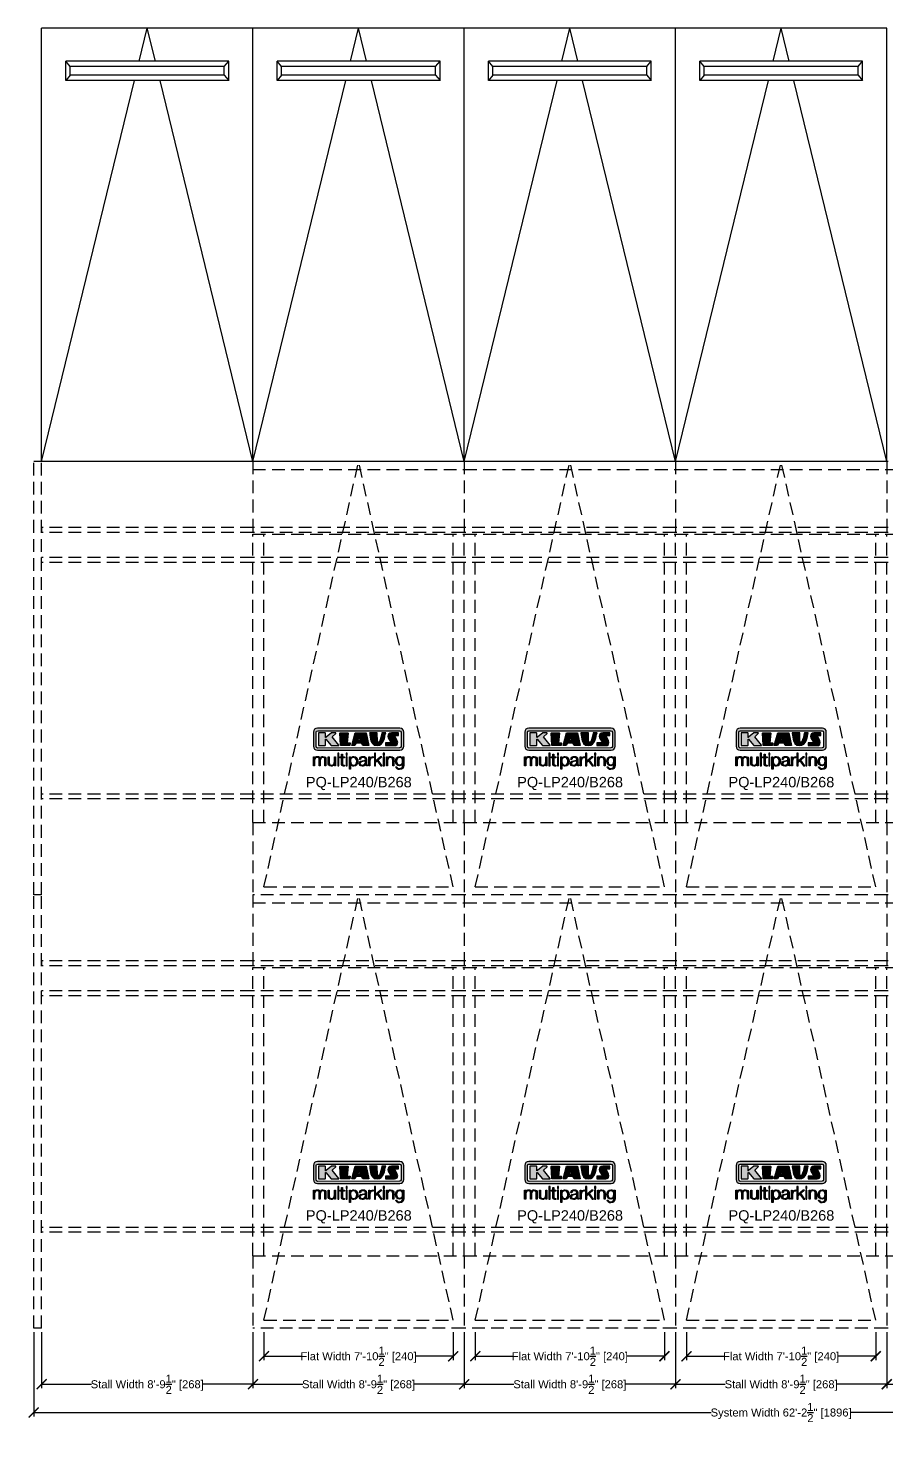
# Model space of a CAD drawing. Extents: x -210816 to 22943, y 10566 to 41486.
# Drawn here: x 16872 to 17300, y 15365 to 16069 of the extents above; entities that cross this region are included whole.
import ezdxf

# ---------------------------------------------------------------- set-up
doc = ezdxf.new("R2010")
doc.units = 0
doc.header["$MEASUREMENT"] = 0
doc.linetypes.add('DASHED', pattern=[0.2067, 0.1654, -0.0413])
doc.linetypes.add('HIDDEN', pattern=[9.525, 6.35, -3.175])
doc.layers.get('0').update_dxf_attribs({"linetype": 'CONTINUOUS'})
doc.layers.get('DEFPOINTS').update_dxf_attribs({"linetype": 'CONTINUOUS'})
for name, color, linetype in [('DIM', 6, 'CONTINUOUS'), ('KLAUS', 30, 'CONTINUOUS'), ('LOGO', 7, 'CONTINUOUS')]:
    doc.layers.add(name, color=color, linetype=linetype)
doc.styles.get("Standard").update_dxf_attribs({"font": 'arial.ttf'})
doc.dimstyles.get("Standard").update_dxf_attribs({"dimtxt": 5, "dimasz": 5, "dimexe": 2, "dimexo": 2, "dimgap": 0.09, "dimtad": 0, "dimtih": 1, "dimtoh": 1, "dimdec": 1, "dimzin": 0, "dimdsep": 46, "dimlunit": 4, "dimtxsty": 'Standard', "dimblk": 'ARCHTICK', "dimcen": -0.09, "dimadec": 0, "dimazin": 0, "dimtfac": 1, "dimtdec": 4, "dimtofl": 0, "dimtmove": 0, "dimatfit": 3, "dimldrblk": 'ARCHTICK', "dimfxl": 1, "dimtolj": 1, "dimtzin": 0, "dimarcsym": 0})

# ---------------------------------------------------------------- blocks, each defined once
blk = doc.blocks.new('KLAUS')
at = {"layer": 'LOGO'}
h = blk.add_hatch(color=8, dxfattribs=at)
h.dxf.hatch_style = 2
edge = h.paths.add_edge_path()
edge.add_spline(control_points=[(3.6, 29.1), (2.9, 29.1), (2.3, 28.5), (2.3, 27.8), (2.3, 27.8), (2.3, 16.1), (2.3, 16.1), (2.3, 15.4), (2.9, 14.8), (3.6, 14.8), (3.6, 14.8), (71.2, 14.8), (71.2, 14.8), (71.9, 14.8), (72.5, 15.4), (72.5, 16.1), (72.5, 16.1), (72.5, 27.8), (72.5, 27.8), (72.5, 28.5), (71.9, 29.1), (71.2, 29.1), (71.2, 29.1), (3.6, 29.1), (3.6, 29.1), (3.6, 29.1), (3.6, 29.1), (3.6, 29.1)], knot_values=[0, 0, 0, 0, 1, 1, 1, 2, 2, 2, 3, 3, 3, 4, 4, 4, 5, 5, 5, 6, 6, 6, 7, 7, 7, 8, 8, 8, 9, 9, 9, 9], degree=3, periodic=0)
edge = h.paths.add_edge_path()
edge.add_spline(control_points=[(3.4, 31.2), (3.4, 31.2), (71.5, 31.2), (71.5, 31.2), (73.3, 31.2), (74.7, 29.8), (74.7, 28), (74.7, 28), (74.7, 16.2), (74.7, 16.2), (74.7, 14.4), (73.3, 12.9), (71.5, 12.9), (71.5, 12.9), (3.4, 12.9), (3.4, 12.9), (1.6, 12.9), (0.1, 14.4), (0.1, 16.2), (0.1, 16.2), (0.1, 28), (0.1, 28), (0.1, 29.8), (1.6, 31.2), (3.4, 31.2), (3.4, 31.2), (3.4, 31.2), (3.4, 31.2)], knot_values=[0, 0, 0, 0, 1, 1, 1, 2, 2, 2, 3, 3, 3, 4, 4, 4, 5, 5, 5, 6, 6, 6, 7, 7, 7, 8, 8, 8, 9, 9, 9, 9], degree=3, periodic=0)
h = blk.add_hatch(color=8, dxfattribs=at)
h.dxf.hatch_style = 2
edge = h.paths.add_edge_path()
edge.add_spline(control_points=[(4.5, 27.3), (4.5, 27.3), (9.7, 27.3), (9.7, 27.3), (9.8, 27.3), (10, 27.2), (10, 27.1), (10, 27.1), (10, 23.7), (10, 23.7), (10, 23.7), (9.9, 23.6), (10, 23.6), (10.1, 23.5), (10.2, 23.6), (10.2, 23.6), (10.2, 23.6), (10.5, 23.7), (10.5, 23.7), (10.5, 23.7), (14.9, 27.3), (14.9, 27.3), (14.9, 27.3), (18.4, 27.3), (18.4, 27.3), (18.4, 27.3), (18.5, 27.3), (18.6, 27.2), (18.6, 27), (18.5, 26.9), (18.5, 26.9), (18.5, 26.9), (15.5, 24.1), (15.5, 24.1), (15.5, 24.1), (21.1, 17.1), (21.1, 17.1), (21.1, 17.1), (21.1, 16.9), (21.1, 16.9), (21.1, 16.8), (21, 16.8), (21, 16.8), (21, 16.8), (14.7, 16.8), (14.7, 16.8), (14.7, 16.8), (10.3, 22.2), (10.3, 22.2), (10.3, 22.2), (10.2, 22.2), (10.1, 22.2), (10, 22.2), (10, 22.1), (10, 22.1), (10, 22.1), (10, 17.1), (10, 17.1), (10, 16.9), (9.8, 16.8), (9.7, 16.8), (9.7, 16.8), (4.5, 16.8), (4.5, 16.8), (4.4, 16.8), (4.2, 16.9), (4.2, 17.1), (4.2, 17.1), (4.2, 27.1), (4.2, 27.1), (4.2, 27.2), (4.4, 27.3), (4.5, 27.3), (4.5, 27.3), (4.5, 27.3), (4.5, 27.3)], knot_values=[0, 0, 0, 0, 1, 1, 1, 2, 2, 2, 3, 3, 3, 4, 4, 4, 5, 5, 5, 6, 6, 6, 7, 7, 7, 8, 8, 8, 9, 9, 9, 10, 10, 10, 11, 11, 11, 12, 12, 12, 13, 13, 13, 14, 14, 14, 15, 15, 15, 16, 16, 16, 17, 17, 17, 18, 18, 18, 19, 19, 19, 20, 20, 20, 21, 21, 21, 22, 22, 22, 23, 23, 23, 24, 24, 24, 25, 25, 25, 25], degree=3, periodic=0)
h = blk.add_hatch(color=8, dxfattribs=at)
h.dxf.hatch_style = 2
h.paths.add_polyline_path([(22.4, 17.1), (22, 27.1), (22.2, 27.3), (28.5, 27.3), (28.9, 27), (28, 19.1), (30.3, 19.1), (30.4, 18.9), (30.1, 17), (29.5, 16.8), (22.6, 16.8)])
h = blk.add_hatch(color=8, dxfattribs=at)
h.paths.add_polyline_path([(36.5, 21), (38.9, 21), (37.9, 23.6)])
h.paths.add_polyline_path([(34.5, 27.3), (43.6, 27.3), (45.8, 16.9), (45.6, 16.8), (40.8, 16.8), (39.9, 18.9), (35.4, 18.9), (34.3, 16.8), (31.8, 16.8), (31.7, 17)])
h = blk.add_hatch(color=8, dxfattribs=at)
h.dxf.hatch_style = 2
edge = h.paths.add_edge_path()
edge.add_spline(control_points=[(52.7, 27.3), (52.7, 27.3), (52.9, 20.1), (52.9, 20.1), (53, 19.9), (53.2, 19.8), (53.4, 19.7), (53.9, 19.6), (54.4, 19.6), (54.6, 20), (55.2, 21.3), (56.3, 25.4), (56.6, 27.3), (56.6, 27.3), (59.8, 27.3), (59.8, 27.3), (58.8, 23.9), (58.6, 16.8), (52.6, 16.8), (48.7, 16.7), (48, 19.4), (47.3, 22.2), (46.9, 23.7), (46.5, 27.3), (46.5, 27.3), (46.5, 27.3), (52.7, 27.3), (52.7, 27.3), (52.7, 27.3), (52.7, 27.3), (52.7, 27.3)], knot_values=[0, 0, 0, 0, 1, 1, 1, 2, 2, 2, 3, 3, 3, 4, 4, 4, 5, 5, 5, 6, 6, 6, 7, 7, 7, 8, 8, 8, 9, 9, 9, 10, 10, 10, 10], degree=3, periodic=0)
h = blk.add_hatch(color=8, dxfattribs=at)
h.dxf.hatch_style = 2
edge = h.paths.add_edge_path()
edge.add_spline(control_points=[(64.5, 27.3), (64.5, 27.3), (70.3, 27.3), (70.3, 27.3), (70.3, 26.5), (70.3, 26), (70.3, 25.1), (70.3, 25.1), (67.3, 25.1), (67.3, 25.1), (67.2, 25), (67.2, 25.1), (67.2, 24.9), (67.2, 24.9), (69.7, 20.4), (69.7, 19.6), (69.7, 16.4), (67.2, 16.8), (65.9, 16.8), (65.9, 16.8), (59.6, 16.8), (59.6, 16.8), (59.6, 17.8), (59.6, 18.2), (59.6, 19.1), (59.6, 19.1), (63.8, 19.1), (63.8, 19.1), (63.8, 19.2), (63.8, 19.1), (63.8, 19.3), (63.8, 20.3), (61.6, 23.1), (61.6, 24.6), (61.6, 26.3), (62.8, 27.3), (64.5, 27.3), (64.5, 27.3), (64.5, 27.3), (64.5, 27.3)], knot_values=[0, 0, 0, 0, 1, 1, 1, 2, 2, 2, 3, 3, 3, 4, 4, 4, 5, 5, 5, 6, 6, 6, 7, 7, 7, 8, 8, 8, 9, 9, 9, 10, 10, 10, 11, 11, 11, 12, 12, 12, 13, 13, 13, 13], degree=3, periodic=0)
h = blk.add_hatch(color=30, dxfattribs=at)
h.dxf.hatch_style = 2
edge = h.paths.add_edge_path()
edge.add_spline(control_points=[(0, 0), (0, 0), (0.9, 0), (0.9, 0), (0.9, 0), (0.9, 4.2), (0.9, 4.2), (0.9, 5.8), (1.6, 7), (3.2, 7), (4.3, 7), (4.8, 6.1), (4.8, 5.1), (4.8, 5.1), (4.8, 0), (4.8, 0), (4.8, 0), (5.7, 0), (5.7, 0), (5.7, 0), (5.7, 4.3), (5.7, 4.3), (5.7, 5.7), (6.1, 7), (7.7, 7), (9, 7), (9.5, 6.3), (9.5, 5.1), (9.5, 5.1), (9.5, 0), (9.5, 0), (9.5, 0), (10.4, 0), (10.4, 0), (10.4, 0), (10.4, 5.1), (10.4, 5.1), (10.4, 6.9), (9.6, 7.8), (7.9, 7.8), (6.9, 7.8), (6, 7.3), (5.5, 6.3), (5.3, 7.3), (4.4, 7.8), (3.4, 7.8), (2.2, 7.8), (1.4, 7.2), (0.9, 6.3), (0.9, 6.3), (0.9, 6.3), (0.9, 6.3), (0.9, 6.3), (0.9, 7.6), (0.9, 7.6), (0.9, 7.6), (0, 7.6), (0, 7.6), (0, 7.6), (0, 0), (0, 0), (0, 0), (0, 0), (0, 0)], knot_values=[0, 0, 0, 0, 1, 1, 1, 2, 2, 2, 3, 3, 3, 4, 4, 4, 5, 5, 5, 6, 6, 6, 7, 7, 7, 8, 8, 8, 9, 9, 9, 10, 10, 10, 11, 11, 11, 12, 12, 12, 13, 13, 13, 14, 14, 14, 15, 15, 15, 16, 16, 16, 17, 17, 17, 18, 18, 18, 19, 19, 19, 20, 20, 20, 21, 21, 21, 21], degree=3, periodic=0)
h = blk.add_hatch(color=30, dxfattribs=at)
h.dxf.hatch_style = 2
edge = h.paths.add_edge_path()
edge.add_spline(control_points=[(18.3, 7.6), (18.3, 7.6), (17.4, 7.6), (17.4, 7.6), (17.4, 7.6), (17.4, 3.6), (17.4, 3.6), (17.4, 2), (16.7, 0.6), (15.1, 0.6), (13.7, 0.6), (13.1, 1.3), (13.1, 2.6), (13.1, 2.6), (13.1, 7.6), (13.1, 7.6), (13.1, 7.6), (12.2, 7.6), (12.2, 7.6), (12.2, 7.6), (12.2, 2.6), (12.2, 2.6), (12.2, 0.9), (12.9, -0.2), (14.8, -0.2), (16, -0.2), (17, 0.4), (17.4, 1.4), (17.4, 1.4), (17.5, 1.4), (17.5, 1.4), (17.5, 1.4), (17.5, 0), (17.5, 0), (17.5, 0), (18.3, 0), (18.3, 0), (18.3, 0), (18.3, 7.6), (18.3, 7.6), (18.3, 7.6), (18.3, 7.6), (18.3, 7.6)], knot_values=[0, 0, 0, 0, 1, 1, 1, 2, 2, 2, 3, 3, 3, 4, 4, 4, 5, 5, 5, 6, 6, 6, 7, 7, 7, 8, 8, 8, 9, 9, 9, 10, 10, 10, 11, 11, 11, 12, 12, 12, 13, 13, 13, 14, 14, 14, 14], degree=3, periodic=0)
h = blk.add_hatch(color=30, dxfattribs=at)
h.dxf.hatch_style = 2
h.paths.add_polyline_path([(20.1, 0), (21, 0), (21, 10.5), (20.1, 10.5)])
h = blk.add_hatch(color=30, dxfattribs=at)
h.dxf.hatch_style = 2
edge = h.paths.add_edge_path()
edge.add_spline(control_points=[(24.2, 9.8), (24.2, 9.8), (23.3, 9.8), (23.3, 9.8), (23.3, 9.8), (23.3, 7.6), (23.3, 7.6), (23.3, 7.6), (22, 7.6), (22, 7.6), (22, 7.6), (22, 6.8), (22, 6.8), (22, 6.8), (23.3, 6.8), (23.3, 6.8), (23.3, 6.8), (23.3, 1.6), (23.3, 1.6), (23.3, 0.3), (23.7, -0.1), (24.9, -0.1), (25.2, -0.1), (25.5, -0.1), (25.8, -0.1), (25.8, -0.1), (25.8, 0.7), (25.8, 0.7), (25.5, 0.7), (25.2, 0.7), (25, 0.7), (24.3, 0.7), (24.2, 1.1), (24.2, 1.7), (24.2, 1.7), (24.2, 6.8), (24.2, 6.8), (24.2, 6.8), (25.8, 6.8), (25.8, 6.8), (25.8, 6.8), (25.8, 7.6), (25.8, 7.6), (25.8, 7.6), (24.2, 7.6), (24.2, 7.6), (24.2, 7.6), (24.2, 9.8), (24.2, 9.8), (24.2, 9.8), (24.2, 9.8), (24.2, 9.8)], knot_values=[0, 0, 0, 0, 1, 1, 1, 2, 2, 2, 3, 3, 3, 4, 4, 4, 5, 5, 5, 6, 6, 6, 7, 7, 7, 8, 8, 8, 9, 9, 9, 10, 10, 10, 11, 11, 11, 12, 12, 12, 13, 13, 13, 14, 14, 14, 15, 15, 15, 16, 16, 16, 17, 17, 17, 17], degree=3, periodic=0)
h = blk.add_hatch(color=30, dxfattribs=at)
h.paths.add_polyline_path([(27.1, 0), (28, 0), (28, 7.6), (27.1, 7.6)])
h.paths.add_polyline_path([(27.1, 9), (28, 9), (28, 10.5), (27.1, 10.5)])
h = blk.add_hatch(color=30, dxfattribs=at)
edge = h.paths.add_edge_path()
edge.add_spline(control_points=[(35.8, 3.8), (35.8, 2.2), (35.1, 0.6), (33.4, 0.6), (31.4, 0.6), (30.7, 2.2), (30.7, 3.8), (30.7, 5.5), (31.3, 7), (33.4, 7), (35.1, 7), (35.8, 5.3), (35.8, 3.8), (35.8, 3.8), (35.8, 3.8), (35.8, 3.8)], knot_values=[0, 0, 0, 0, 1, 1, 1, 2, 2, 2, 3, 3, 3, 4, 4, 4, 5, 5, 5, 5], degree=3, periodic=0)
edge = h.paths.add_edge_path()
edge.add_spline(control_points=[(29.8, -2.8), (29.8, -2.8), (30.7, -2.8), (30.7, -2.8), (30.7, -2.8), (30.7, 1.4), (30.7, 1.4), (30.7, 1.4), (30.7, 1.4), (30.7, 1.4), (31.1, 0.4), (32.2, -0.2), (33.4, -0.2), (35.7, -0.2), (36.8, 1.6), (36.8, 3.8), (36.8, 5.9), (35.7, 7.8), (33.4, 7.8), (32.2, 7.8), (31.1, 7.1), (30.7, 6.1), (30.7, 6.1), (30.6, 6.1), (30.6, 6.1), (30.6, 6.1), (30.6, 7.6), (30.6, 7.6), (30.6, 7.6), (29.8, 7.6), (29.8, 7.6), (29.8, 7.6), (29.8, -2.8), (29.8, -2.8), (29.8, -2.8), (29.8, -2.8), (29.8, -2.8)], knot_values=[0, 0, 0, 0, 1, 1, 1, 2, 2, 2, 3, 3, 3, 4, 4, 4, 5, 5, 5, 6, 6, 6, 7, 7, 7, 8, 8, 8, 9, 9, 9, 10, 10, 10, 11, 11, 11, 12, 12, 12, 12], degree=3, periodic=0)
h = blk.add_hatch(color=30, dxfattribs=at)
edge = h.paths.add_edge_path()
edge.add_spline(control_points=[(43, 2.9), (43, 1.4), (41.8, 0.6), (40.4, 0.6), (39.5, 0.6), (38.7, 1.1), (38.7, 2), (38.7, 3.5), (40.7, 3.5), (42.2, 3.8), (42.5, 3.8), (42.9, 3.9), (43, 4.1), (43, 4.1), (43, 4.1), (43, 4.1), (43, 4.1), (43, 2.9), (43, 2.9), (43, 2.9), (43, 2.9), (43, 2.9)], knot_values=[0, 0, 0, 0, 1, 1, 1, 2, 2, 2, 3, 3, 3, 4, 4, 4, 5, 5, 5, 6, 6, 6, 7, 7, 7, 7], degree=3, periodic=0)
edge = h.paths.add_edge_path()
edge.add_spline(control_points=[(39, 5.2), (39.1, 6.5), (39.9, 7), (41.1, 7), (42.1, 7), (43, 6.7), (43, 5.4), (43, 4.6), (42.6, 4.5), (41.8, 4.4), (39.9, 4.2), (37.8, 4.1), (37.8, 2), (37.8, 0.5), (38.9, -0.2), (40.3, -0.2), (41.8, -0.2), (42.4, 0.3), (43.1, 1.3), (43.1, 1.3), (43.1, 1.3), (43.1, 1.3), (43.1, 0.5), (43.2, 0), (44.2, 0), (44.4, 0), (44.6, 0), (44.8, 0.1), (44.8, 0.1), (44.8, 0.8), (44.8, 0.8), (44.7, 0.8), (44.6, 0.8), (44.5, 0.8), (44.1, 0.8), (44, 1), (44, 1.3), (44, 1.3), (44, 5.3), (44, 5.3), (44, 7.4), (42.5, 7.8), (41.2, 7.8), (39.4, 7.8), (38.2, 7), (38.1, 5.2), (38.1, 5.2), (39, 5.2), (39, 5.2), (39, 5.2), (39, 5.2), (39, 5.2)], knot_values=[0, 0, 0, 0, 1, 1, 1, 2, 2, 2, 3, 3, 3, 4, 4, 4, 5, 5, 5, 6, 6, 6, 7, 7, 7, 8, 8, 8, 9, 9, 9, 10, 10, 10, 11, 11, 11, 12, 12, 12, 13, 13, 13, 14, 14, 14, 15, 15, 15, 16, 16, 16, 17, 17, 17, 17], degree=3, periodic=0)
h = blk.add_hatch(color=30, dxfattribs=at)
h.dxf.hatch_style = 2
edge = h.paths.add_edge_path()
edge.add_spline(control_points=[(45.8, 0), (45.8, 0), (46.7, 0), (46.7, 0), (46.7, 0), (46.7, 4), (46.7, 4), (46.7, 5.6), (47.9, 6.8), (49.5, 6.7), (49.5, 6.7), (49.5, 7.7), (49.5, 7.7), (48.2, 7.7), (47.1, 7), (46.7, 5.8), (46.7, 5.8), (46.6, 5.8), (46.6, 5.8), (46.6, 5.8), (46.6, 7.6), (46.6, 7.6), (46.6, 7.6), (45.8, 7.6), (45.8, 7.6), (45.8, 7.6), (45.8, 0), (45.8, 0), (45.8, 0), (45.8, 0), (45.8, 0)], knot_values=[0, 0, 0, 0, 1, 1, 1, 2, 2, 2, 3, 3, 3, 4, 4, 4, 5, 5, 5, 6, 6, 6, 7, 7, 7, 8, 8, 8, 9, 9, 9, 10, 10, 10, 10], degree=3, periodic=0)
h = blk.add_hatch(color=30, dxfattribs=at)
h.dxf.hatch_style = 2
h.paths.add_polyline_path([(50.4, 0), (51.3, 0), (51.3, 2.9), (52.8, 4.1), (55.8, 0), (57, 0), (53.5, 4.8), (56.7, 7.6), (55.5, 7.6), (51.3, 3.9), (51.3, 10.5), (50.4, 10.5)])
h = blk.add_hatch(color=30, dxfattribs=at)
h.paths.add_polyline_path([(57.7, 0), (58.7, 0), (58.7, 7.6), (57.7, 7.6)])
h.paths.add_polyline_path([(57.7, 9), (58.7, 9), (58.7, 10.5), (57.7, 10.5)])
h = blk.add_hatch(color=30, dxfattribs=at)
h.dxf.hatch_style = 2
edge = h.paths.add_edge_path()
edge.add_spline(control_points=[(60.4, 0), (60.4, 0), (61.3, 0), (61.3, 0), (61.3, 0), (61.3, 4.4), (61.3, 4.4), (61.4, 5.9), (62.2, 7), (63.7, 7), (65.2, 7), (65.6, 6), (65.6, 4.7), (65.6, 4.7), (65.6, 0), (65.6, 0), (65.6, 0), (66.5, 0), (66.5, 0), (66.5, 0), (66.5, 4.9), (66.5, 4.9), (66.5, 6.7), (65.9, 7.8), (63.8, 7.8), (62.7, 7.8), (61.7, 7.2), (61.4, 6.3), (61.4, 6.3), (61.3, 6.3), (61.3, 6.3), (61.3, 6.3), (61.3, 7.6), (61.3, 7.6), (61.3, 7.6), (60.4, 7.6), (60.4, 7.6), (60.4, 7.6), (60.4, 0), (60.4, 0), (60.4, 0), (60.4, 0), (60.4, 0)], knot_values=[0, 0, 0, 0, 1, 1, 1, 2, 2, 2, 3, 3, 3, 4, 4, 4, 5, 5, 5, 6, 6, 6, 7, 7, 7, 8, 8, 8, 9, 9, 9, 10, 10, 10, 11, 11, 11, 12, 12, 12, 13, 13, 13, 14, 14, 14, 14], degree=3, periodic=0)
h = blk.add_hatch(color=30, dxfattribs=at)
edge = h.paths.add_edge_path()
edge.add_spline(control_points=[(71.3, 0.9), (69.6, 0.9), (68.8, 2.3), (68.8, 3.9), (68.8, 5.4), (69.6, 7), (71.3, 7), (73.1, 7), (73.7, 5.3), (73.7, 3.9), (73.7, 2.3), (72.9, 0.9), (71.3, 0.9), (71.3, 0.9), (71.3, 0.9), (71.3, 0.9)], knot_values=[0, 0, 0, 0, 1, 1, 1, 2, 2, 2, 3, 3, 3, 4, 4, 4, 5, 5, 5, 5], degree=3, periodic=0)
edge = h.paths.add_edge_path()
edge.add_spline(control_points=[(74.7, 7.6), (74.7, 7.6), (73.7, 7.6), (73.7, 7.6), (73.7, 7.6), (73.7, 6.3), (73.7, 6.3), (73.7, 6.3), (73.7, 6.3), (73.7, 6.3), (73.4, 7.1), (72.4, 7.8), (71.3, 7.8), (69.1, 7.8), (67.9, 6), (67.9, 4), (67.9, 1.8), (68.9, 0.1), (71.3, 0.1), (72.4, 0.1), (73.3, 0.7), (73.7, 1.6), (73.7, 1.6), (73.7, 1.6), (73.7, 1.6), (73.7, 1.6), (73.7, 0.6), (73.7, 0.6), (73.7, -1.2), (73, -2.2), (71.3, -2.2), (70.3, -2.2), (69.3, -1.8), (69.1, -0.7), (69.1, -0.7), (68.2, -0.7), (68.2, -0.7), (68.3, -2.3), (69.8, -3), (71.3, -3), (73.8, -3), (74.7, -1.6), (74.7, 0.6), (74.7, 0.6), (74.7, 7.6), (74.7, 7.6), (74.7, 7.6), (74.7, 7.6), (74.7, 7.6)], knot_values=[0, 0, 0, 0, 1, 1, 1, 2, 2, 2, 3, 3, 3, 4, 4, 4, 5, 5, 5, 6, 6, 6, 7, 7, 7, 8, 8, 8, 9, 9, 9, 10, 10, 10, 11, 11, 11, 12, 12, 12, 13, 13, 13, 14, 14, 14, 15, 15, 15, 16, 16, 16, 16], degree=3, periodic=0)
for points in [[(22.4, 17.1), (22, 27.1), (22.2, 27.3), (28.5, 27.3), (28.9, 27), (28, 19.1), (30.3, 19.1), (30.4, 18.9), (30.1, 17), (29.5, 16.8), (22.6, 16.8), (22.4, 17.1), (22.4, 17.1)], [(34.5, 27.3), (43.6, 27.3), (45.8, 16.9), (45.6, 16.8), (40.8, 16.8), (39.9, 18.9), (35.4, 18.9), (34.3, 16.8), (31.8, 16.8), (31.7, 17), (34.5, 27.3), (34.5, 27.3)], [(36.5, 21), (38.9, 21), (37.9, 23.6), (36.5, 21), (36.5, 21)], [(20.1, 0), (21, 0), (21, 10.5), (20.1, 10.5), (20.1, 0), (20.1, 0)], [(27.1, 9), (28, 9), (28, 10.5), (27.1, 10.5), (27.1, 9), (27.1, 9)], [(27.1, 0), (28, 0), (28, 7.6), (27.1, 7.6), (27.1, 0), (27.1, 0)], [(50.4, 0), (51.3, 0), (51.3, 2.9), (52.8, 4.1), (55.8, 0), (57, 0), (53.5, 4.8), (56.7, 7.6), (55.5, 7.6), (51.3, 3.9), (51.3, 10.5), (50.4, 10.5), (50.4, 0), (50.4, 0)], [(57.7, 9), (58.7, 9), (58.7, 10.5), (57.7, 10.5), (57.7, 9), (57.7, 9)], [(57.7, 0), (58.7, 0), (58.7, 7.6), (57.7, 7.6), (57.7, 0), (57.7, 0)]]:
    blk.add_lwpolyline(points, dxfattribs=at)
for points, knots in [([(3.4, 31.2), (3.4, 31.2), (71.5, 31.2), (71.5, 31.2), (73.3, 31.2), (74.7, 29.8), (74.7, 28), (74.7, 28), (74.7, 16.2), (74.7, 16.2), (74.7, 14.4), (73.3, 12.9), (71.5, 12.9), (71.5, 12.9), (3.4, 12.9), (3.4, 12.9), (1.6, 12.9), (0.1, 14.4), (0.1, 16.2), (0.1, 16.2), (0.1, 28), (0.1, 28), (0.1, 29.8), (1.6, 31.2), (3.4, 31.2), (3.4, 31.2), (3.4, 31.2), (3.4, 31.2)], [0, 0, 0, 0, 1, 1, 1, 2, 2, 2, 3, 3, 3, 4, 4, 4, 5, 5, 5, 6, 6, 6, 7, 7, 7, 8, 8, 8, 9, 9, 9, 9]), ([(3.6, 29.1), (2.9, 29.1), (2.3, 28.5), (2.3, 27.8), (2.3, 27.8), (2.3, 16.1), (2.3, 16.1), (2.3, 15.4), (2.9, 14.8), (3.6, 14.8), (3.6, 14.8), (71.2, 14.8), (71.2, 14.8), (71.9, 14.8), (72.5, 15.4), (72.5, 16.1), (72.5, 16.1), (72.5, 27.8), (72.5, 27.8), (72.5, 28.5), (71.9, 29.1), (71.2, 29.1), (71.2, 29.1), (3.6, 29.1), (3.6, 29.1), (3.6, 29.1), (3.6, 29.1), (3.6, 29.1)], [0, 0, 0, 0, 1, 1, 1, 2, 2, 2, 3, 3, 3, 4, 4, 4, 5, 5, 5, 6, 6, 6, 7, 7, 7, 8, 8, 8, 9, 9, 9, 9]), ([(4.5, 27.3), (4.5, 27.3), (9.7, 27.3), (9.7, 27.3), (9.8, 27.3), (10, 27.2), (10, 27.1), (10, 27.1), (10, 23.7), (10, 23.7), (10, 23.7), (9.9, 23.6), (10, 23.6), (10.1, 23.5), (10.2, 23.6), (10.2, 23.6), (10.2, 23.6), (10.5, 23.7), (10.5, 23.7), (10.5, 23.7), (14.9, 27.3), (14.9, 27.3), (14.9, 27.3), (18.4, 27.3), (18.4, 27.3), (18.4, 27.3), (18.5, 27.3), (18.6, 27.2), (18.6, 27), (18.5, 26.9), (18.5, 26.9), (18.5, 26.9), (15.5, 24.1), (15.5, 24.1), (15.5, 24.1), (21.1, 17.1), (21.1, 17.1), (21.1, 17.1), (21.1, 16.9), (21.1, 16.9), (21.1, 16.8), (21, 16.8), (21, 16.8), (21, 16.8), (14.7, 16.8), (14.7, 16.8), (14.7, 16.8), (10.3, 22.2), (10.3, 22.2), (10.3, 22.2), (10.2, 22.2), (10.1, 22.2), (10, 22.2), (10, 22.1), (10, 22.1), (10, 22.1), (10, 17.1), (10, 17.1), (10, 16.9), (9.8, 16.8), (9.7, 16.8), (9.7, 16.8), (4.5, 16.8), (4.5, 16.8), (4.4, 16.8), (4.2, 16.9), (4.2, 17.1), (4.2, 17.1), (4.2, 27.1), (4.2, 27.1), (4.2, 27.2), (4.4, 27.3), (4.5, 27.3), (4.5, 27.3), (4.5, 27.3), (4.5, 27.3)], [0, 0, 0, 0, 1, 1, 1, 2, 2, 2, 3, 3, 3, 4, 4, 4, 5, 5, 5, 6, 6, 6, 7, 7, 7, 8, 8, 8, 9, 9, 9, 10, 10, 10, 11, 11, 11, 12, 12, 12, 13, 13, 13, 14, 14, 14, 15, 15, 15, 16, 16, 16, 17, 17, 17, 18, 18, 18, 19, 19, 19, 20, 20, 20, 21, 21, 21, 22, 22, 22, 23, 23, 23, 24, 24, 24, 25, 25, 25, 25]), ([(52.7, 27.3), (52.7, 27.3), (52.9, 20.1), (52.9, 20.1), (53, 19.9), (53.2, 19.8), (53.4, 19.7), (53.9, 19.6), (54.4, 19.6), (54.6, 20), (55.2, 21.3), (56.3, 25.4), (56.6, 27.3), (56.6, 27.3), (59.8, 27.3), (59.8, 27.3), (58.8, 23.9), (58.6, 16.8), (52.6, 16.8), (48.7, 16.7), (48, 19.4), (47.3, 22.2), (46.9, 23.7), (46.5, 27.3), (46.5, 27.3), (46.5, 27.3), (52.7, 27.3), (52.7, 27.3), (52.7, 27.3), (52.7, 27.3), (52.7, 27.3)], [0, 0, 0, 0, 1, 1, 1, 2, 2, 2, 3, 3, 3, 4, 4, 4, 5, 5, 5, 6, 6, 6, 7, 7, 7, 8, 8, 8, 9, 9, 9, 10, 10, 10, 10]), ([(64.5, 27.3), (64.5, 27.3), (70.3, 27.3), (70.3, 27.3), (70.3, 26.5), (70.3, 26), (70.3, 25.1), (70.3, 25.1), (67.3, 25.1), (67.3, 25.1), (67.2, 25), (67.2, 25.1), (67.2, 24.9), (67.2, 24.9), (69.7, 20.4), (69.7, 19.6), (69.7, 16.4), (67.2, 16.8), (65.9, 16.8), (65.9, 16.8), (59.6, 16.8), (59.6, 16.8), (59.6, 17.8), (59.6, 18.2), (59.6, 19.1), (59.6, 19.1), (63.8, 19.1), (63.8, 19.1), (63.8, 19.2), (63.8, 19.1), (63.8, 19.3), (63.8, 20.3), (61.6, 23.1), (61.6, 24.6), (61.6, 26.3), (62.8, 27.3), (64.5, 27.3), (64.5, 27.3), (64.5, 27.3), (64.5, 27.3)], [0, 0, 0, 0, 1, 1, 1, 2, 2, 2, 3, 3, 3, 4, 4, 4, 5, 5, 5, 6, 6, 6, 7, 7, 7, 8, 8, 8, 9, 9, 9, 10, 10, 10, 11, 11, 11, 12, 12, 12, 13, 13, 13, 13]), ([(0, 0), (0, 0), (0.9, 0), (0.9, 0), (0.9, 0), (0.9, 4.2), (0.9, 4.2), (0.9, 5.8), (1.6, 7), (3.2, 7), (4.3, 7), (4.8, 6.1), (4.8, 5.1), (4.8, 5.1), (4.8, 0), (4.8, 0), (4.8, 0), (5.7, 0), (5.7, 0), (5.7, 0), (5.7, 4.3), (5.7, 4.3), (5.7, 5.7), (6.1, 7), (7.7, 7), (9, 7), (9.5, 6.3), (9.5, 5.1), (9.5, 5.1), (9.5, 0), (9.5, 0), (9.5, 0), (10.4, 0), (10.4, 0), (10.4, 0), (10.4, 5.1), (10.4, 5.1), (10.4, 6.9), (9.6, 7.8), (7.9, 7.8), (6.9, 7.8), (6, 7.3), (5.5, 6.3), (5.3, 7.3), (4.4, 7.8), (3.4, 7.8), (2.2, 7.8), (1.4, 7.2), (0.9, 6.3), (0.9, 6.3), (0.9, 6.3), (0.9, 6.3), (0.9, 6.3), (0.9, 7.6), (0.9, 7.6), (0.9, 7.6), (0, 7.6), (0, 7.6), (0, 7.6), (0, 0), (0, 0), (0, 0), (0, 0), (0, 0)], [0, 0, 0, 0, 1, 1, 1, 2, 2, 2, 3, 3, 3, 4, 4, 4, 5, 5, 5, 6, 6, 6, 7, 7, 7, 8, 8, 8, 9, 9, 9, 10, 10, 10, 11, 11, 11, 12, 12, 12, 13, 13, 13, 14, 14, 14, 15, 15, 15, 16, 16, 16, 17, 17, 17, 18, 18, 18, 19, 19, 19, 20, 20, 20, 21, 21, 21, 21]), ([(18.3, 7.6), (18.3, 7.6), (17.4, 7.6), (17.4, 7.6), (17.4, 7.6), (17.4, 3.6), (17.4, 3.6), (17.4, 2), (16.7, 0.6), (15.1, 0.6), (13.7, 0.6), (13.1, 1.3), (13.1, 2.6), (13.1, 2.6), (13.1, 7.6), (13.1, 7.6), (13.1, 7.6), (12.2, 7.6), (12.2, 7.6), (12.2, 7.6), (12.2, 2.6), (12.2, 2.6), (12.2, 0.9), (12.9, -0.2), (14.8, -0.2), (16, -0.2), (17, 0.4), (17.4, 1.4), (17.4, 1.4), (17.5, 1.4), (17.5, 1.4), (17.5, 1.4), (17.5, 0), (17.5, 0), (17.5, 0), (18.3, 0), (18.3, 0), (18.3, 0), (18.3, 7.6), (18.3, 7.6), (18.3, 7.6), (18.3, 7.6), (18.3, 7.6)], [0, 0, 0, 0, 1, 1, 1, 2, 2, 2, 3, 3, 3, 4, 4, 4, 5, 5, 5, 6, 6, 6, 7, 7, 7, 8, 8, 8, 9, 9, 9, 10, 10, 10, 11, 11, 11, 12, 12, 12, 13, 13, 13, 14, 14, 14, 14]), ([(24.2, 9.8), (24.2, 9.8), (23.3, 9.8), (23.3, 9.8), (23.3, 9.8), (23.3, 7.6), (23.3, 7.6), (23.3, 7.6), (22, 7.6), (22, 7.6), (22, 7.6), (22, 6.8), (22, 6.8), (22, 6.8), (23.3, 6.8), (23.3, 6.8), (23.3, 6.8), (23.3, 1.6), (23.3, 1.6), (23.3, 0.3), (23.7, -0.1), (24.9, -0.1), (25.2, -0.1), (25.5, -0.1), (25.8, -0.1), (25.8, -0.1), (25.8, 0.7), (25.8, 0.7), (25.5, 0.7), (25.2, 0.7), (25, 0.7), (24.3, 0.7), (24.2, 1.1), (24.2, 1.7), (24.2, 1.7), (24.2, 6.8), (24.2, 6.8), (24.2, 6.8), (25.8, 6.8), (25.8, 6.8), (25.8, 6.8), (25.8, 7.6), (25.8, 7.6), (25.8, 7.6), (24.2, 7.6), (24.2, 7.6), (24.2, 7.6), (24.2, 9.8), (24.2, 9.8), (24.2, 9.8), (24.2, 9.8), (24.2, 9.8)], [0, 0, 0, 0, 1, 1, 1, 2, 2, 2, 3, 3, 3, 4, 4, 4, 5, 5, 5, 6, 6, 6, 7, 7, 7, 8, 8, 8, 9, 9, 9, 10, 10, 10, 11, 11, 11, 12, 12, 12, 13, 13, 13, 14, 14, 14, 15, 15, 15, 16, 16, 16, 17, 17, 17, 17]), ([(29.8, -2.8), (29.8, -2.8), (30.7, -2.8), (30.7, -2.8), (30.7, -2.8), (30.7, 1.4), (30.7, 1.4), (30.7, 1.4), (30.7, 1.4), (30.7, 1.4), (31.1, 0.4), (32.2, -0.2), (33.4, -0.2), (35.7, -0.2), (36.8, 1.6), (36.8, 3.8), (36.8, 5.9), (35.7, 7.8), (33.4, 7.8), (32.2, 7.8), (31.1, 7.1), (30.7, 6.1), (30.7, 6.1), (30.6, 6.1), (30.6, 6.1), (30.6, 6.1), (30.6, 7.6), (30.6, 7.6), (30.6, 7.6), (29.8, 7.6), (29.8, 7.6), (29.8, 7.6), (29.8, -2.8), (29.8, -2.8), (29.8, -2.8), (29.8, -2.8), (29.8, -2.8)], [0, 0, 0, 0, 1, 1, 1, 2, 2, 2, 3, 3, 3, 4, 4, 4, 5, 5, 5, 6, 6, 6, 7, 7, 7, 8, 8, 8, 9, 9, 9, 10, 10, 10, 11, 11, 11, 12, 12, 12, 12]), ([(35.8, 3.8), (35.8, 2.2), (35.1, 0.6), (33.4, 0.6), (31.4, 0.6), (30.7, 2.2), (30.7, 3.8), (30.7, 5.5), (31.3, 7), (33.4, 7), (35.1, 7), (35.8, 5.3), (35.8, 3.8), (35.8, 3.8), (35.8, 3.8), (35.8, 3.8)], [0, 0, 0, 0, 1, 1, 1, 2, 2, 2, 3, 3, 3, 4, 4, 4, 5, 5, 5, 5]), ([(39, 5.2), (39.1, 6.5), (39.9, 7), (41.1, 7), (42.1, 7), (43, 6.7), (43, 5.4), (43, 4.6), (42.6, 4.5), (41.8, 4.4), (39.9, 4.2), (37.8, 4.1), (37.8, 2), (37.8, 0.5), (38.9, -0.2), (40.3, -0.2), (41.8, -0.2), (42.4, 0.3), (43.1, 1.3), (43.1, 1.3), (43.1, 1.3), (43.1, 1.3), (43.1, 0.5), (43.2, 0), (44.2, 0), (44.4, 0), (44.6, 0), (44.8, 0.1), (44.8, 0.1), (44.8, 0.8), (44.8, 0.8), (44.7, 0.8), (44.6, 0.8), (44.5, 0.8), (44.1, 0.8), (44, 1), (44, 1.3), (44, 1.3), (44, 5.3), (44, 5.3), (44, 7.4), (42.5, 7.8), (41.2, 7.8), (39.4, 7.8), (38.2, 7), (38.1, 5.2), (38.1, 5.2), (39, 5.2), (39, 5.2), (39, 5.2), (39, 5.2), (39, 5.2)], [0, 0, 0, 0, 1, 1, 1, 2, 2, 2, 3, 3, 3, 4, 4, 4, 5, 5, 5, 6, 6, 6, 7, 7, 7, 8, 8, 8, 9, 9, 9, 10, 10, 10, 11, 11, 11, 12, 12, 12, 13, 13, 13, 14, 14, 14, 15, 15, 15, 16, 16, 16, 17, 17, 17, 17]), ([(43, 2.9), (43, 1.4), (41.8, 0.6), (40.4, 0.6), (39.5, 0.6), (38.7, 1.1), (38.7, 2), (38.7, 3.5), (40.7, 3.5), (42.2, 3.8), (42.5, 3.8), (42.9, 3.9), (43, 4.1), (43, 4.1), (43, 4.1), (43, 4.1), (43, 4.1), (43, 2.9), (43, 2.9), (43, 2.9), (43, 2.9), (43, 2.9)], [0, 0, 0, 0, 1, 1, 1, 2, 2, 2, 3, 3, 3, 4, 4, 4, 5, 5, 5, 6, 6, 6, 7, 7, 7, 7]), ([(45.8, 0), (45.8, 0), (46.7, 0), (46.7, 0), (46.7, 0), (46.7, 4), (46.7, 4), (46.7, 5.6), (47.9, 6.8), (49.5, 6.7), (49.5, 6.7), (49.5, 7.7), (49.5, 7.7), (48.2, 7.7), (47.1, 7), (46.7, 5.8), (46.7, 5.8), (46.6, 5.8), (46.6, 5.8), (46.6, 5.8), (46.6, 7.6), (46.6, 7.6), (46.6, 7.6), (45.8, 7.6), (45.8, 7.6), (45.8, 7.6), (45.8, 0), (45.8, 0), (45.8, 0), (45.8, 0), (45.8, 0)], [0, 0, 0, 0, 1, 1, 1, 2, 2, 2, 3, 3, 3, 4, 4, 4, 5, 5, 5, 6, 6, 6, 7, 7, 7, 8, 8, 8, 9, 9, 9, 10, 10, 10, 10]), ([(60.4, 0), (60.4, 0), (61.3, 0), (61.3, 0), (61.3, 0), (61.3, 4.4), (61.3, 4.4), (61.4, 5.9), (62.2, 7), (63.7, 7), (65.2, 7), (65.6, 6), (65.6, 4.7), (65.6, 4.7), (65.6, 0), (65.6, 0), (65.6, 0), (66.5, 0), (66.5, 0), (66.5, 0), (66.5, 4.9), (66.5, 4.9), (66.5, 6.7), (65.9, 7.8), (63.8, 7.8), (62.7, 7.8), (61.7, 7.2), (61.4, 6.3), (61.4, 6.3), (61.3, 6.3), (61.3, 6.3), (61.3, 6.3), (61.3, 7.6), (61.3, 7.6), (61.3, 7.6), (60.4, 7.6), (60.4, 7.6), (60.4, 7.6), (60.4, 0), (60.4, 0), (60.4, 0), (60.4, 0), (60.4, 0)], [0, 0, 0, 0, 1, 1, 1, 2, 2, 2, 3, 3, 3, 4, 4, 4, 5, 5, 5, 6, 6, 6, 7, 7, 7, 8, 8, 8, 9, 9, 9, 10, 10, 10, 11, 11, 11, 12, 12, 12, 13, 13, 13, 14, 14, 14, 14]), ([(74.7, 7.6), (74.7, 7.6), (73.7, 7.6), (73.7, 7.6), (73.7, 7.6), (73.7, 6.3), (73.7, 6.3), (73.7, 6.3), (73.7, 6.3), (73.7, 6.3), (73.4, 7.1), (72.4, 7.8), (71.3, 7.8), (69.1, 7.8), (67.9, 6), (67.9, 4), (67.9, 1.8), (68.9, 0.1), (71.3, 0.1), (72.4, 0.1), (73.3, 0.7), (73.7, 1.6), (73.7, 1.6), (73.7, 1.6), (73.7, 1.6), (73.7, 1.6), (73.7, 0.6), (73.7, 0.6), (73.7, -1.2), (73, -2.2), (71.3, -2.2), (70.3, -2.2), (69.3, -1.8), (69.1, -0.7), (69.1, -0.7), (68.2, -0.7), (68.2, -0.7), (68.3, -2.3), (69.8, -3), (71.3, -3), (73.8, -3), (74.7, -1.6), (74.7, 0.6), (74.7, 0.6), (74.7, 7.6), (74.7, 7.6), (74.7, 7.6), (74.7, 7.6), (74.7, 7.6)], [0, 0, 0, 0, 1, 1, 1, 2, 2, 2, 3, 3, 3, 4, 4, 4, 5, 5, 5, 6, 6, 6, 7, 7, 7, 8, 8, 8, 9, 9, 9, 10, 10, 10, 11, 11, 11, 12, 12, 12, 13, 13, 13, 14, 14, 14, 15, 15, 15, 16, 16, 16, 16]), ([(71.3, 0.9), (69.6, 0.9), (68.8, 2.3), (68.8, 3.9), (68.8, 5.4), (69.6, 7), (71.3, 7), (73.1, 7), (73.7, 5.3), (73.7, 3.9), (73.7, 2.3), (72.9, 0.9), (71.3, 0.9), (71.3, 0.9), (71.3, 0.9), (71.3, 0.9)], [0, 0, 0, 0, 1, 1, 1, 2, 2, 2, 3, 3, 3, 4, 4, 4, 5, 5, 5, 5])]:
    blk.add_open_spline(points, degree=3, knots=knots, dxfattribs=at)
blk = doc.blocks.new('A$C11947')
at = {"layer": 'KLAUS', "color": 4, "linetype": 'HIDDEN'}
for p, q in [((105.51, 216.53), (0, 216.53)), ((0, 216.53), (0, 180.31)), ((0, 212.6), (105.51, 212.6)), ((105.51, 216.53), (105.51, 180.31)), ((0, 36.22), (0, 0)), ((105.51, 36.22), (105.51, 0)), ((105.51, 0), (0, 0)), ((5.51, 3.94), (100, 3.94))]:
    blk.add_line(p, q, dxfattribs=at)
at = {"layer": 'KLAUS', "linetype": 'HIDDEN'}
for p, q in [((5.51, 3.94), (52.76, 216.53)), ((100, 3.94), (52.76, 216.53)), ((0, 180.31), (105.51, 180.31)), ((0, 36.22), (0, 180.31)), ((5.51, 36.22), (5.51, 180.31)), ((100, 36.22), (100, 180.31)), ((105.51, 36.22), (105.51, 180.31)), ((0, 36.22), (105.51, 36.22))]:
    blk.add_line(p, q, dxfattribs=at)
at = {"layer": 'KLAUS', "color": 3, "linetype": 'HIDDEN'}
for p, q in [((105.51, 183.51), (0, 183.51)), ((105.51, 181.14), (0, 181.14))]:
    blk.add_line(p, q, dxfattribs=at)
at = {"layer": 'KLAUS', "color": 2, "linetype": 'HIDDEN'}
for p, q in [((105.51, 168.5), (0, 168.5)), ((105.51, 166.14), (0, 166.14)), ((105.51, 50.39), (0, 50.39)), ((105.51, 48.03), (0, 48.03))]:
    blk.add_line(p, q, dxfattribs=at)
at = {"layer": 'KLAUS', "linetype": 'DASHED', "xscale": 0.6042342747489289, "yscale": 0.6042342747559075, "zscale": 0.604234274745576, "rotation": 0.01107024451872799}
blk.add_blockref('KLAUS', (30.18, 64.44), dxfattribs=at)
at = {"layer": 'KLAUS', "linetype": 'DASHED'}
blk.add_text('PQ-LP240/B268', height=5.1969, dxfattribs=at).set_placement((26.44, 53.74))
blk = doc.blocks.new('A$C31821')
at = {"layer": 'KLAUS', "color": 3, "linetype": 'HIDDEN'}
for p, q in [((105.51, 135.48), (0, 135.48)), ((0, 135.48), (0, 133.11)), ((105.51, 133.11), (0, 133.11))]:
    blk.add_line(p, q, dxfattribs=at)
at = {"layer": 'KLAUS', "color": 2, "linetype": 'HIDDEN'}
for p, q in [((105.51, 120.47), (0, 120.47)), ((0, 118.11), (0, 120.47)), ((105.51, 118.11), (0, 118.11)), ((105.51, 2.36), (0, 2.36)), ((0, 0), (0, 2.36)), ((105.51, 0), (0, 0))]:
    blk.add_line(p, q, dxfattribs=at)
blk = doc.blocks.new('A$C19511')
at = {"layer": 'KLAUS', "linetype": 'HIDDEN'}
for p, q in [((0, 0), (0, 216.535)), ((3.937, 216.535), (0, 216.535)), ((3.937, 0), (3.937, 216.535)), ((3.937, 0), (0, 0))]:
    blk.add_line(p, q, dxfattribs=at)
blk = doc.blocks.new('A$C10241')
at = {"layer": 'DIM'}
for name, p in [('A$C19511', (0, 0)), ('A$C31821', (3.94, 48.03))]:
    blk.add_blockref(name, p, dxfattribs=at)
blk = doc.blocks.new('A$C12488')
for p, q in [((0, 0), (0, 216.53)), ((105.51, 216.53), (0, 216.53)), ((48.73, 200.03), (52.76, 216.53)), ((56.78, 200.03), (52.76, 216.53)), ((105.51, 0), (105.51, 216.53)), ((93.43, 200.03), (12.08, 200.03)), ((12.08, 190.33), (12.08, 200.03)), ((14.3, 197.32), (12.08, 200.03)), ((14.3, 193.03), (14.3, 197.32)), ((91.21, 197.32), (14.3, 197.32)), ((91.21, 197.32), (93.43, 200.03)), ((91.21, 193.03), (91.21, 197.32)), ((93.43, 190.33), (93.43, 200.03)), ((0, 0), (46.37, 190.33)), ((14.3, 193.03), (12.08, 190.33)), ((93.43, 190.33), (12.08, 190.33)), ((91.21, 193.03), (14.3, 193.03)), ((105.51, 0), (59.14, 190.33)), ((91.21, 193.03), (93.43, 190.33)), ((105.51, 0), (0, 0))]:
    blk.add_line(p, q)
blk = doc.blocks.new('_ARCHTICK')
at = {"color": 0, "linetype": 'ByBlock', "const_width": 0.15}
blk.add_lwpolyline([(-0.5, -0.5), (0.5, 0.5)], dxfattribs=at)
blk = doc.blocks.new('*D17953')
at = {"layer": 'DEFPOINTS', "color": 0}
for p in [(16874.36, 15419.58), (17620.81, 15419.58), (17620.81, 15377.45)]:
    blk.add_point(p, dxfattribs=at)
at = {"layer": 'DIM', "color": 0, "lineweight": -2}
for p, q in [((16874.36, 15417.58), (16874.36, 15375.45)), ((17620.81, 15417.58), (17620.81, 15375.45)), ((16874.36, 15377.45), (17212.69, 15377.45)), ((17620.81, 15377.45), (17282.48, 15377.45))]:
    blk.add_line(p, q, dxfattribs=at)
at = {"layer": 'DIM', "color": 0, "lineweight": -2, "xscale": 5, "yscale": 5, "zscale": 5, "rotation": 180}
blk.add_blockref('_ARCHTICK', (16874.36, 15377.45), dxfattribs=at)
at = {"layer": 'DIM', "color": 0, "lineweight": -2, "xscale": 5, "yscale": 5, "zscale": 5}
blk.add_blockref('_ARCHTICK', (17620.81, 15377.45), dxfattribs=at)
at = {"layer": 'DIM', "color": 0, "insert": (17247.59, 15377.45), "char_height": 4, "attachment_point": 5}
blk.add_mtext('\\A1;System Width 62\'-2{\\H1.000000x;\\S1/2;}" [1896]', dxfattribs=at)
blk = doc.blocks.new('*D17983')
at = {"layer": 'DEFPOINTS', "color": 0}
for p in [(16983.81, 15419.58), (17089.32, 15419.58), (17089.32, 15391.57)]:
    blk.add_point(p, dxfattribs=at)
at = {"layer": 'DIM', "color": 0, "lineweight": -2}
for p, q in [((16983.81, 15417.58), (16983.81, 15389.57)), ((17089.32, 15417.58), (17089.32, 15389.57)), ((16983.81, 15391.57), (17008.65, 15391.57)), ((17089.32, 15391.57), (17064.47, 15391.57))]:
    blk.add_line(p, q, dxfattribs=at)
at = {"layer": 'DIM', "color": 0, "lineweight": -2, "xscale": 5, "yscale": 5, "zscale": 5, "rotation": 180}
blk.add_blockref('_ARCHTICK', (16983.81, 15391.57), dxfattribs=at)
at = {"layer": 'DIM', "color": 0, "lineweight": -2, "xscale": 5, "yscale": 5, "zscale": 5}
blk.add_blockref('_ARCHTICK', (17089.32, 15391.57), dxfattribs=at)
at = {"layer": 'DIM', "color": 0, "insert": (17036.56, 15391.57), "char_height": 4, "attachment_point": 5}
blk.add_mtext('\\A1;Stall Width 8\'-9{\\H1.000000x;\\S1/2;}" [268]', dxfattribs=at)
blk = doc.blocks.new('*D17984')
at = {"layer": 'DEFPOINTS', "color": 0}
for p in [(16989.32, 15419.58), (17083.81, 15419.58), (17083.81, 15405.57)]:
    blk.add_point(p, dxfattribs=at)
at = {"layer": 'DIM', "color": 0, "lineweight": -2}
for p, q in [((16989.32, 15417.58), (16989.32, 15403.57)), ((17083.81, 15417.58), (17083.81, 15403.57)), ((16989.32, 15405.57), (17007.98, 15405.57)), ((17083.81, 15405.57), (17065.15, 15405.57))]:
    blk.add_line(p, q, dxfattribs=at)
at = {"layer": 'DIM', "color": 0, "lineweight": -2, "xscale": 5, "yscale": 5, "zscale": 5, "rotation": 180}
blk.add_blockref('_ARCHTICK', (16989.32, 15405.57), dxfattribs=at)
at = {"layer": 'DIM', "color": 0, "lineweight": -2, "xscale": 5, "yscale": 5, "zscale": 5}
blk.add_blockref('_ARCHTICK', (17083.81, 15405.57), dxfattribs=at)
at = {"layer": 'DIM', "color": 0, "insert": (17036.56, 15405.57), "char_height": 4, "attachment_point": 5}
blk.add_mtext('\\A1;Flat Width 7\'-10{\\H1.000000x;\\S1/2;}" [240]', dxfattribs=at)
blk = doc.blocks.new('*D17985')
at = {"layer": 'DEFPOINTS', "color": 0}
for p in [(17089.32, 15419.58), (17194.83, 15419.58), (17194.83, 15391.57)]:
    blk.add_point(p, dxfattribs=at)
at = {"layer": 'DIM', "color": 0, "lineweight": -2}
for p, q in [((17089.32, 15417.58), (17089.32, 15389.57)), ((17194.83, 15417.58), (17194.83, 15389.57)), ((17089.32, 15391.57), (17114.16, 15391.57)), ((17194.83, 15391.57), (17169.99, 15391.57))]:
    blk.add_line(p, q, dxfattribs=at)
at = {"layer": 'DIM', "color": 0, "lineweight": -2, "xscale": 5, "yscale": 5, "zscale": 5, "rotation": 180}
blk.add_blockref('_ARCHTICK', (17089.32, 15391.57), dxfattribs=at)
at = {"layer": 'DIM', "color": 0, "lineweight": -2, "xscale": 5, "yscale": 5, "zscale": 5}
blk.add_blockref('_ARCHTICK', (17194.83, 15391.57), dxfattribs=at)
at = {"layer": 'DIM', "color": 0, "insert": (17142.07, 15391.57), "char_height": 4, "attachment_point": 5}
blk.add_mtext('\\A1;Stall Width 8\'-9{\\H1.000000x;\\S1/2;}" [268]', dxfattribs=at)
blk = doc.blocks.new('*D17986')
at = {"layer": 'DEFPOINTS', "color": 0}
for p in [(17094.83, 15419.58), (17189.32, 15419.58), (17189.32, 15405.57)]:
    blk.add_point(p, dxfattribs=at)
at = {"layer": 'DIM', "color": 0, "lineweight": -2}
for p, q in [((17094.83, 15417.58), (17094.83, 15403.57)), ((17189.32, 15417.58), (17189.32, 15403.57)), ((17094.83, 15405.57), (17113.49, 15405.57)), ((17189.32, 15405.57), (17170.66, 15405.57))]:
    blk.add_line(p, q, dxfattribs=at)
at = {"layer": 'DIM', "color": 0, "lineweight": -2, "xscale": 5, "yscale": 5, "zscale": 5, "rotation": 180}
blk.add_blockref('_ARCHTICK', (17094.83, 15405.57), dxfattribs=at)
at = {"layer": 'DIM', "color": 0, "lineweight": -2, "xscale": 5, "yscale": 5, "zscale": 5}
blk.add_blockref('_ARCHTICK', (17189.32, 15405.57), dxfattribs=at)
at = {"layer": 'DIM', "color": 0, "insert": (17142.07, 15405.57), "char_height": 4, "attachment_point": 5}
blk.add_mtext('\\A1;Flat Width 7\'-10{\\H1.000000x;\\S1/2;}" [240]', dxfattribs=at)
blk = doc.blocks.new('*D17987')
at = {"layer": 'DEFPOINTS', "color": 0}
for p in [(17194.83, 15419.58), (17300.34, 15419.58), (17300.34, 15391.57)]:
    blk.add_point(p, dxfattribs=at)
at = {"layer": 'DIM', "color": 0, "lineweight": -2}
for p, q in [((17194.83, 15417.58), (17194.83, 15389.57)), ((17300.34, 15417.58), (17300.34, 15389.57)), ((17194.83, 15391.57), (17219.67, 15391.57)), ((17300.34, 15391.57), (17275.5, 15391.57))]:
    blk.add_line(p, q, dxfattribs=at)
at = {"layer": 'DIM', "color": 0, "lineweight": -2, "xscale": 5, "yscale": 5, "zscale": 5, "rotation": 180}
blk.add_blockref('_ARCHTICK', (17194.83, 15391.57), dxfattribs=at)
at = {"layer": 'DIM', "color": 0, "lineweight": -2, "xscale": 5, "yscale": 5, "zscale": 5}
blk.add_blockref('_ARCHTICK', (17300.34, 15391.57), dxfattribs=at)
at = {"layer": 'DIM', "color": 0, "insert": (17247.59, 15391.57), "char_height": 4, "attachment_point": 5}
blk.add_mtext('\\A1;Stall Width 8\'-9{\\H1.000000x;\\S1/2;}" [268]', dxfattribs=at)
blk = doc.blocks.new('*D17988')
at = {"layer": 'DEFPOINTS', "color": 0}
for p in [(17200.34, 15419.58), (17294.83, 15419.58), (17294.83, 15405.57)]:
    blk.add_point(p, dxfattribs=at)
at = {"layer": 'DIM', "color": 0, "lineweight": -2}
for p, q in [((17200.34, 15417.58), (17200.34, 15403.57)), ((17294.83, 15417.58), (17294.83, 15403.57)), ((17200.34, 15405.57), (17219, 15405.57)), ((17294.83, 15405.57), (17276.17, 15405.57))]:
    blk.add_line(p, q, dxfattribs=at)
at = {"layer": 'DIM', "color": 0, "lineweight": -2, "xscale": 5, "yscale": 5, "zscale": 5, "rotation": 180}
blk.add_blockref('_ARCHTICK', (17200.34, 15405.57), dxfattribs=at)
at = {"layer": 'DIM', "color": 0, "lineweight": -2, "xscale": 5, "yscale": 5, "zscale": 5}
blk.add_blockref('_ARCHTICK', (17294.83, 15405.57), dxfattribs=at)
at = {"layer": 'DIM', "color": 0, "insert": (17247.59, 15405.57), "char_height": 4, "attachment_point": 5}
blk.add_mtext('\\A1;Flat Width 7\'-10{\\H1.000000x;\\S1/2;}" [240]', dxfattribs=at)
blk = doc.blocks.new('*D17989')
at = {"layer": 'DEFPOINTS', "color": 0}
for p in [(17300.34, 15419.58), (17405.85, 15419.58), (17405.85, 15391.57)]:
    blk.add_point(p, dxfattribs=at)
at = {"layer": 'DIM', "color": 0, "lineweight": -2}
for p, q in [((17300.34, 15417.58), (17300.34, 15389.57)), ((17405.85, 15417.58), (17405.85, 15389.57)), ((17300.34, 15391.57), (17325.19, 15391.57)), ((17405.85, 15391.57), (17381.01, 15391.57))]:
    blk.add_line(p, q, dxfattribs=at)
at = {"layer": 'DIM', "color": 0, "lineweight": -2, "xscale": 5, "yscale": 5, "zscale": 5, "rotation": 180}
blk.add_blockref('_ARCHTICK', (17300.34, 15391.57), dxfattribs=at)
at = {"layer": 'DIM', "color": 0, "lineweight": -2, "xscale": 5, "yscale": 5, "zscale": 5}
blk.add_blockref('_ARCHTICK', (17405.85, 15391.57), dxfattribs=at)
at = {"layer": 'DIM', "color": 0, "insert": (17353.1, 15391.57), "char_height": 4, "attachment_point": 5}
blk.add_mtext('\\A1;Stall Width 8\'-9{\\H1.000000x;\\S1/2;}" [268]', dxfattribs=at)
blk = doc.blocks.new('*D18038')
at = {"layer": 'DEFPOINTS', "color": 0}
for p in [(16878.3, 15419.58), (16983.81, 15419.58), (16983.81, 15391.57)]:
    blk.add_point(p, dxfattribs=at)
at = {"layer": 'DIM', "color": 0, "lineweight": -2}
for p, q in [((16878.3, 15417.58), (16878.3, 15389.57)), ((16983.81, 15417.58), (16983.81, 15389.57)), ((16878.3, 15391.57), (16903.14, 15391.57)), ((16983.81, 15391.57), (16958.96, 15391.57))]:
    blk.add_line(p, q, dxfattribs=at)
at = {"layer": 'DIM', "color": 0, "lineweight": -2, "xscale": 5, "yscale": 5, "zscale": 5, "rotation": 180}
blk.add_blockref('_ARCHTICK', (16878.3, 15391.57), dxfattribs=at)
at = {"layer": 'DIM', "color": 0, "lineweight": -2, "xscale": 5, "yscale": 5, "zscale": 5}
blk.add_blockref('_ARCHTICK', (16983.81, 15391.57), dxfattribs=at)
at = {"layer": 'DIM', "color": 0, "insert": (16931.05, 15391.57), "char_height": 4, "attachment_point": 5}
blk.add_mtext('\\A1;Stall Width 8\'-9{\\H1.000000x;\\S1/2;}" [268]', dxfattribs=at)

msp = doc.modelspace()

# ---------------------------------------------------------------- block references
for p in [(16878.3, 15852.65), (16983.81, 15852.65), (17089.32, 15852.65), (17194.83, 15852.65)]:
    msp.add_blockref('A$C12488', p)
at = {"layer": 'DIM'}
for name, p in [('A$C10241', (16874.36, 15636.11)), ('A$C11947', (16983.81, 15636.11)), ('A$C11947', (17089.32, 15636.11)), ('A$C11947', (17194.83, 15636.11)), ('A$C11947', (17300.34, 15636.11)), ('A$C10241', (16874.36, 15419.58)), ('A$C11947', (16983.81, 15419.58)), ('A$C11947', (17089.32, 15419.58)), ('A$C11947', (17194.83, 15419.58)), ('A$C11947', (17300.34, 15419.58))]:
    msp.add_blockref(name, p, dxfattribs=at)

# ---------------------------------------------------------------- dimensions: what is measured, and where the dimension line sits
for base, p1, p2, text, picture, middle in [((17620.8147, 15377.4501), (16874.3582, 15419.5782), (17620.8147, 15419.5782), 'System Width <>', '*D17953', (17247.5864, 15377.4501)), ((16983.81, 15391.57), (16878.3, 15419.58), (16983.81, 15419.58), 'Stall Width <>', '*D18038', (16931.05, 15391.57)), ((17089.32, 15391.57), (16983.81, 15419.58), (17089.32, 15419.58), 'Stall Width <>', '*D17983', (17036.56, 15391.57)), ((17083.81, 15405.57), (16989.32, 15419.58), (17083.81, 15419.58), 'Flat Width <>', '*D17984', (17036.56, 15405.57)), ((17194.83, 15391.57), (17089.32, 15419.58), (17194.83, 15419.58), 'Stall Width <>', '*D17985', (17142.07, 15391.57)), ((17189.32, 15405.57), (17094.83, 15419.58), (17189.32, 15419.58), 'Flat Width <>', '*D17986', (17142.07, 15405.57)), ((17300.34, 15391.57), (17194.83, 15419.58), (17300.34, 15419.58), 'Stall Width <>', '*D17987', (17247.59, 15391.57)), ((17294.83, 15405.57), (17200.34, 15419.58), (17294.83, 15419.58), 'Flat Width <>', '*D17988', (17247.59, 15405.57)), ((17405.85, 15391.57), (17300.34, 15419.58), (17405.85, 15419.58), 'Stall Width <>', '*D17989', (17353.1, 15391.57))]:
    dim = msp.add_linear_dim(base=base, p1=p1, p2=p2, text=text, dimstyle='Standard', override={"dimtxt": 4}, dxfattribs=at)
    dim.commit()
    dim.dimension.update_dxf_attribs({"geometry": picture, "text_midpoint": middle})

doc.saveas('drawing.dxf')
